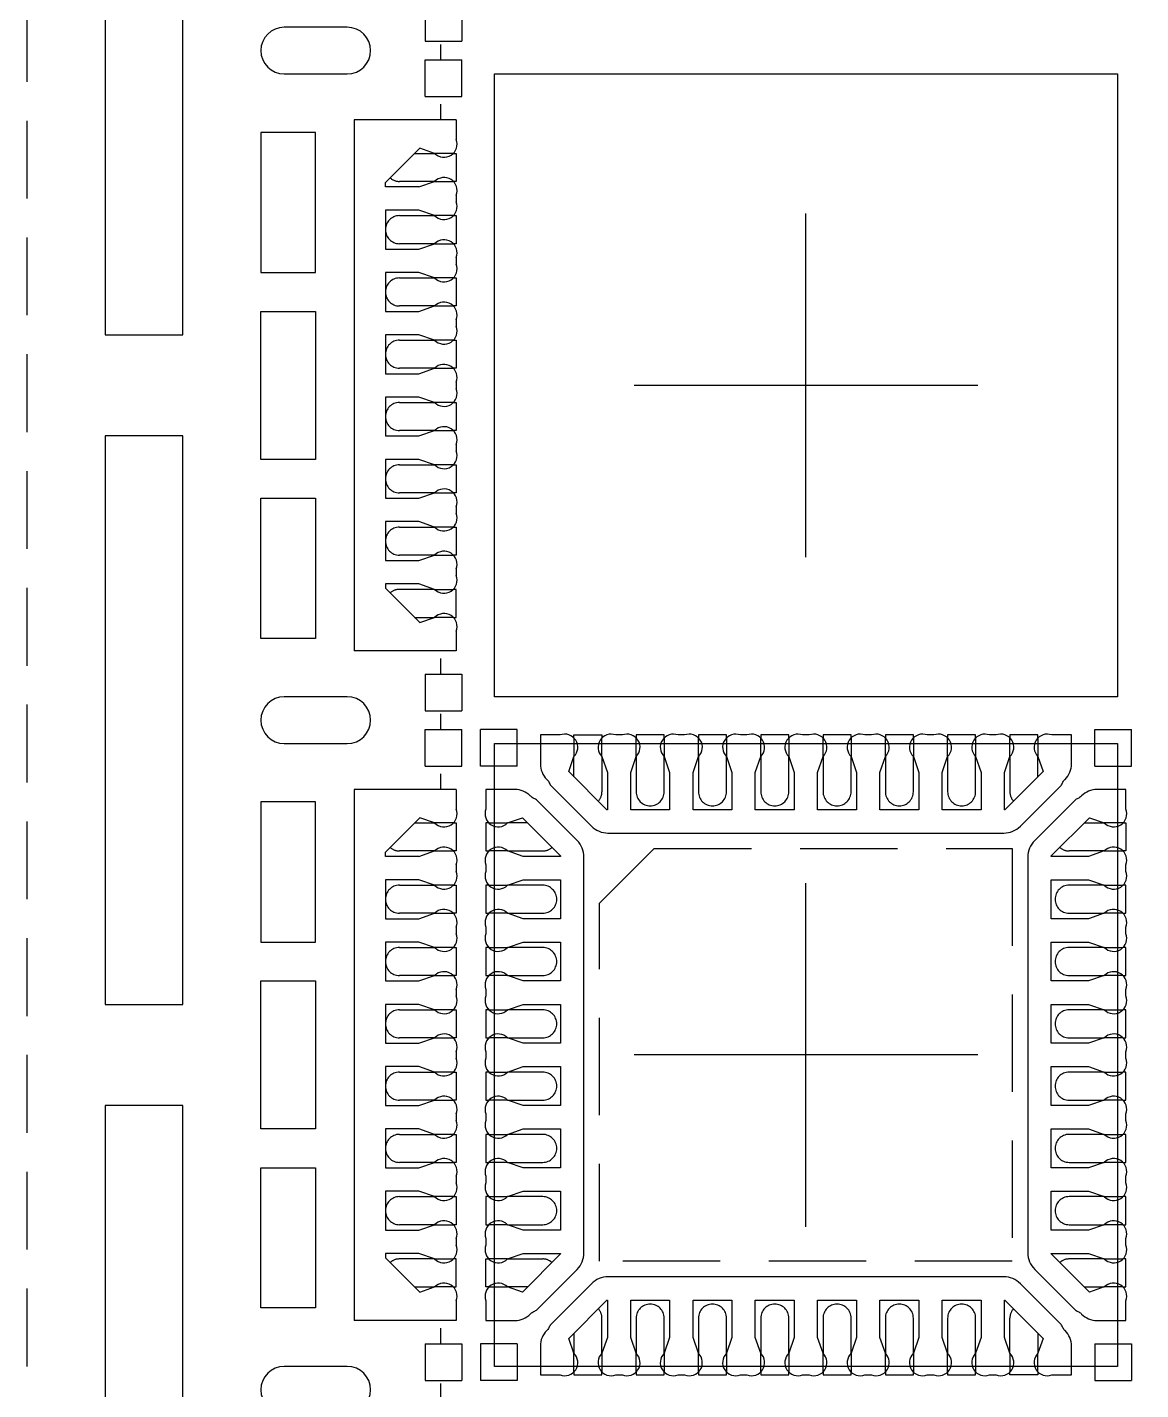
# Model space of a CAD drawing. Extents: x -140 to 1972, y -487 to -95.
# Drawn here: x 1775.64 to 1782.79, y -335.79 to -327.04 of the extents above; entities that cross this region are included whole.
import ezdxf

# ---------------------------------------------------------------- set-up
doc = ezdxf.new("R2010")
doc.units = 0
doc.header["$LTSCALE"] = 5
doc.header["$MEASUREMENT"] = 0
doc.linetypes.add('CENTER', pattern=[2, 1.25, -0.25, 0.25, -0.25])
doc.linetypes.add('HIDDEN', pattern=[0.375, 0.25, -0.125])
doc.layers.add('1', color=7, linetype='CONTINUOUS')
doc.layers.add('1D', color=4, linetype='CONTINUOUS')

msp = doc.modelspace()

# ---------------------------------------------------------------- linework, layer by layer
at = {"layer": '1'}
for p, q in [((1778.1945, -326.8976, -0.0291), (1778.1945, -327.1326, -0.0291)), ((1778.4295, -326.8976, -0.0291), (1778.4295, -327.1326, -0.0291)), ((1778.1945, -327.1326, -0.0291), (1778.4295, -327.1326, -0.0291)), ((1778.1945, -327.2526, -0.0291), (1778.4295, -327.2526, -0.0291)), ((1778.1945, -327.4876, -0.0291), (1778.1945, -327.2526, -0.0291)), ((1778.4295, -327.4876, -0.0291), (1778.4295, -327.2526, -0.0291)), ((1778.1945, -327.4876, -0.0291), (1778.4295, -327.4876, -0.0291)), ((1778.3945, -327.6376, -0.0291), (1778.3945, -327.7638, -0.0291)), ((1777.9395, -328.0397, -0.0291), (1778.1598, -327.8195, -0.0291)), ((1778.2556, -327.8526, -0.0291), (1778.1598, -327.8195, -0.0291)), ((1778.3754, -327.8526, -0.0291), (1778.2556, -327.8526, -0.0291)), ((1778.1545, -328.0676, -0.0291), (1778.2556, -328.0326, -0.0291)), ((1778.2556, -328.0326, -0.0291), (1778.3754, -328.0326, -0.0291)), ((1778.1545, -328.0676, -0.0291), (1777.9395, -328.0676, -0.0291)), ((1778.3945, -328.1215, -0.0291), (1778.3945, -328.1638, -0.0291)), ((1778.1545, -328.2176, -0.0291), (1777.9395, -328.2176, -0.0291)), ((1778.2556, -328.2526, -0.0291), (1778.1545, -328.2176, -0.0291)), ((1778.3754, -328.2526, -0.0291), (1778.2556, -328.2526, -0.0291)), ((1777.9395, -328.4676, -0.0291), (1778.1545, -328.4676, -0.0291)), ((1778.1545, -328.4676, -0.0291), (1778.2556, -328.4326, -0.0291)), ((1778.2556, -328.4326, -0.0291), (1778.3754, -328.4326, -0.0291)), ((1778.3945, -328.5215, -0.0291), (1778.3945, -328.5638, -0.0291)), ((1778.1545, -328.6176, -0.0291), (1777.9395, -328.6176, -0.0291)), ((1778.2556, -328.6526, -0.0291), (1778.1545, -328.6176, -0.0291)), ((1778.3754, -328.6526, -0.0291), (1778.2556, -328.6526, -0.0291)), ((1777.9395, -328.8676, -0.0291), (1778.1545, -328.8676, -0.0291)), ((1778.1545, -328.8676, -0.0291), (1778.2556, -328.8326, -0.0291)), ((1778.2556, -328.8326, -0.0291), (1778.3754, -328.8326, -0.0291)), ((1778.3945, -328.9215, -0.0291), (1778.3945, -328.9638, -0.0291)), ((1778.1545, -329.0176, -0.0291), (1777.9395, -329.0176, -0.0291)), ((1778.2556, -329.0526, -0.0291), (1778.1545, -329.0176, -0.0291)), ((1778.3754, -329.0526, -0.0291), (1778.2556, -329.0526, -0.0291)), ((1778.1545, -329.2676, -0.0291), (1778.2556, -329.2326, -0.0291)), ((1778.2556, -329.2326, -0.0291), (1778.3754, -329.2326, -0.0291)), ((1777.9395, -329.2676, -0.0291), (1778.1545, -329.2676, -0.0291)), ((1778.3945, -329.3215, -0.0291), (1778.3945, -329.3638, -0.0291)), ((1778.1545, -329.4176, -0.0291), (1777.9395, -329.4176, -0.0291)), ((1778.2556, -329.4526, -0.0291), (1778.1545, -329.4176, -0.0291)), ((1778.3754, -329.4526, -0.0291), (1778.2556, -329.4526, -0.0291)), ((1777.9395, -329.6676, -0.0291), (1778.1545, -329.6676, -0.0291)), ((1778.1545, -329.6676, -0.0291), (1778.2556, -329.6326, -0.0291)), ((1778.2556, -329.6326, -0.0291), (1778.3754, -329.6326, -0.0291)), ((1778.3945, -329.7215, -0.0291), (1778.3945, -329.7638, -0.0291)), ((1778.1545, -329.8176, -0.0291), (1777.9395, -329.8176, -0.0291)), ((1778.2556, -329.8526, -0.0291), (1778.1545, -329.8176, -0.0291)), ((1778.3754, -329.8526, -0.0291), (1778.2556, -329.8526, -0.0291)), ((1778.1545, -330.0676, -0.0291), (1778.2556, -330.0326, -0.0291)), ((1778.2556, -330.0326, -0.0291), (1778.3754, -330.0326, -0.0291)), ((1777.9395, -330.0676, -0.0291), (1778.1545, -330.0676, -0.0291)), ((1778.3945, -330.1215, -0.0291), (1778.3945, -330.1638, -0.0291)), ((1778.1545, -330.2176, -0.0291), (1777.9395, -330.2176, -0.0291)), ((1778.2556, -330.2526, -0.0291), (1778.1545, -330.2176, -0.0291)), ((1778.3754, -330.2526, -0.0291), (1778.2556, -330.2526, -0.0291)), ((1777.9395, -330.4676, -0.0291), (1778.1545, -330.4676, -0.0291)), ((1778.1545, -330.4676, -0.0291), (1778.2556, -330.4326, -0.0291)), ((1778.2556, -330.4326, -0.0291), (1778.3754, -330.4326, -0.0291)), ((1778.3945, -330.5215, -0.0291), (1778.3945, -330.5638, -0.0291)), ((1778.1545, -330.6176, -0.0291), (1777.9395, -330.6176, -0.0291)), ((1777.9395, -330.6456, -0.0291), (1778.1598, -330.8658, -0.0291)), ((1778.2556, -330.6526, -0.0291), (1778.1545, -330.6176, -0.0291)), ((1778.2556, -330.6526, -0.0291), (1778.3754, -330.6526, -0.0291)), ((1778.1598, -330.8658, -0.0291), (1778.2556, -330.8326, -0.0291)), ((1778.3754, -330.8326, -0.0291), (1778.2556, -330.8326, -0.0291)), ((1778.3945, -330.9215, -0.0291), (1778.3945, -331.0476, -0.0291)), ((1778.1945, -331.1976, -0.0291), (1778.1945, -331.4326, -0.0291)), ((1778.1945, -331.1976, -0.0291), (1778.4295, -331.1976, -0.0291)), ((1778.4295, -331.1976, -0.0291), (1778.4295, -331.4326, -0.0291)), ((1778.1945, -331.4326, -0.0291), (1778.4295, -331.4326, -0.0291)), ((1778.1945, -331.5526, -0.0291), (1778.4295, -331.5526, -0.0291)), ((1778.1945, -331.7876, -0.0291), (1778.1945, -331.5526, -0.0291)), ((1778.4295, -331.7876, -0.0291), (1778.4295, -331.5526, -0.0291)), ((1778.5495, -331.7876, -0.0291), (1778.5495, -331.5526, -0.0291)), ((1778.7845, -331.5526, -0.0291), (1778.5495, -331.5526, -0.0291)), ((1778.7845, -331.7876, -0.0291), (1778.7845, -331.5526, -0.0291)), ((1779.1495, -331.6067, -0.0291), (1779.1495, -331.7266, -0.0291)), ((1779.3295, -331.7266, -0.0291), (1779.3295, -331.6067, -0.0291)), ((1779.5495, -331.7266, -0.0291), (1779.5495, -331.6067, -0.0291)), ((1779.7295, -331.6067, -0.0291), (1779.7295, -331.7266, -0.0291)), ((1779.9495, -331.7266, -0.0291), (1779.9495, -331.6067, -0.0291)), ((1780.1295, -331.6067, -0.0291), (1780.1295, -331.7266, -0.0291)), ((1780.3495, -331.7266, -0.0291), (1780.3495, -331.6067, -0.0291)), ((1780.5295, -331.6067, -0.0291), (1780.5295, -331.7266, -0.0291)), ((1780.7495, -331.7266, -0.0291), (1780.7495, -331.6067, -0.0291)), ((1780.9295, -331.6067, -0.0291), (1780.9295, -331.7266, -0.0291)), ((1781.1495, -331.7266, -0.0291), (1781.1495, -331.6067, -0.0291)), ((1781.3295, -331.6067, -0.0291), (1781.3295, -331.7266, -0.0291)), ((1781.5495, -331.7266, -0.0291), (1781.5495, -331.6067, -0.0291)), ((1781.7295, -331.6067, -0.0291), (1781.7295, -331.7266, -0.0291)), ((1781.9495, -331.7266, -0.0291), (1781.9495, -331.6067, -0.0291)), ((1782.1295, -331.6067, -0.0291), (1782.1295, -331.7266, -0.0291)), ((1782.4945, -331.5526, -0.0291), (1782.7295, -331.5526, -0.0291)), ((1782.4945, -331.7876, -0.0291), (1782.4945, -331.5526, -0.0291)), ((1782.7295, -331.7876, -0.0291), (1782.7295, -331.5526, -0.0291)), ((1778.1945, -331.7876, -0.0291), (1778.4295, -331.7876, -0.0291)), ((1778.7845, -331.7876, -0.0291), (1778.5495, -331.7876, -0.0291)), ((1782.4945, -331.7876, -0.0291), (1782.7295, -331.7876, -0.0291)), ((1778.3945, -331.9376, -0.0291), (1778.3945, -332.0638, -0.0291)), ((1777.9395, -332.3397, -0.0291), (1778.1598, -332.1195, -0.0291)), ((1778.2556, -332.1526, -0.0291), (1778.1598, -332.1195, -0.0291)), ((1778.3754, -332.1526, -0.0291), (1778.2556, -332.1526, -0.0291)), ((1778.6036, -332.1526, -0.0291), (1778.7235, -332.1526, -0.0291)), ((1782.6754, -332.1526, -0.0291), (1782.5556, -332.1526, -0.0291)), ((1778.1545, -332.3676, -0.0291), (1777.9395, -332.3676, -0.0291)), ((1778.1545, -332.3676, -0.0291), (1778.2556, -332.3326, -0.0291)), ((1778.2556, -332.3326, -0.0291), (1778.3754, -332.3326, -0.0291)), ((1778.7235, -332.3326, -0.0291), (1778.6036, -332.3326, -0.0291)), ((1782.5556, -332.3326, -0.0291), (1782.6754, -332.3326, -0.0291)), ((1778.3945, -332.4215, -0.0291), (1778.3945, -332.4638, -0.0291)), ((1778.1545, -332.5176, -0.0291), (1777.9395, -332.5176, -0.0291)), ((1778.2556, -332.5526, -0.0291), (1778.1545, -332.5176, -0.0291)), ((1778.3754, -332.5526, -0.0291), (1778.2556, -332.5526, -0.0291)), ((1778.6036, -332.5526, -0.0291), (1778.7235, -332.5526, -0.0291)), ((1782.5556, -332.5526, -0.0291), (1782.6754, -332.5526, -0.0291)), ((1778.1545, -332.7676, -0.0291), (1778.2556, -332.7326, -0.0291)), ((1778.2556, -332.7326, -0.0291), (1778.3754, -332.7326, -0.0291)), ((1778.7235, -332.7326, -0.0291), (1778.6036, -332.7326, -0.0291)), ((1782.6754, -332.7326, -0.0291), (1782.5556, -332.7326, -0.0291)), ((1777.9395, -332.7676, -0.0291), (1778.1545, -332.7676, -0.0291)), ((1778.3945, -332.8215, -0.0291), (1778.3945, -332.8638, -0.0291)), ((1778.1545, -332.9176, -0.0291), (1777.9395, -332.9176, -0.0291)), ((1778.2556, -332.9526, -0.0291), (1778.1545, -332.9176, -0.0291)), ((1778.3754, -332.9526, -0.0291), (1778.2556, -332.9526, -0.0291)), ((1778.6036, -332.9526, -0.0291), (1778.7235, -332.9526, -0.0291)), ((1782.5556, -332.9526, -0.0291), (1782.6754, -332.9526, -0.0291)), ((1777.9395, -333.1676, -0.0291), (1778.1545, -333.1676, -0.0291)), ((1778.1545, -333.1676, -0.0291), (1778.2556, -333.1326, -0.0291)), ((1778.2556, -333.1326, -0.0291), (1778.3754, -333.1326, -0.0291)), ((1778.7235, -333.1326, -0.0291), (1778.6036, -333.1326, -0.0291)), ((1782.6754, -333.1326, -0.0291), (1782.5556, -333.1326, -0.0291)), ((1778.3945, -333.2215, -0.0291), (1778.3945, -333.2638, -0.0291)), ((1778.1545, -333.3176, -0.0291), (1777.9395, -333.3176, -0.0291)), ((1778.2556, -333.3526, -0.0291), (1778.1545, -333.3176, -0.0291)), ((1778.3754, -333.3526, -0.0291), (1778.2556, -333.3526, -0.0291)), ((1778.6036, -333.3526, -0.0291), (1778.7235, -333.3526, -0.0291)), ((1782.5556, -333.3526, -0.0291), (1782.6754, -333.3526, -0.0291)), ((1778.1545, -333.5676, -0.0291), (1778.2556, -333.5326, -0.0291)), ((1778.2556, -333.5326, -0.0291), (1778.3754, -333.5326, -0.0291)), ((1778.7235, -333.5326, -0.0291), (1778.6036, -333.5326, -0.0291)), ((1782.6754, -333.5326, -0.0291), (1782.5556, -333.5326, -0.0291)), ((1777.9395, -333.5676, -0.0291), (1778.1545, -333.5676, -0.0291)), ((1778.3945, -333.6215, -0.0291), (1778.3945, -333.6638, -0.0291)), ((1778.1545, -333.7176, -0.0291), (1777.9395, -333.7176, -0.0291)), ((1778.2556, -333.7526, -0.0291), (1778.1545, -333.7176, -0.0291)), ((1778.3754, -333.7526, -0.0291), (1778.2556, -333.7526, -0.0291)), ((1778.6036, -333.7526, -0.0291), (1778.7235, -333.7526, -0.0291)), ((1782.5556, -333.7526, -0.0291), (1782.6754, -333.7526, -0.0291)), ((1777.9395, -333.9676, -0.0291), (1778.1545, -333.9676, -0.0291)), ((1778.1545, -333.9676, -0.0291), (1778.2556, -333.9326, -0.0291)), ((1778.2556, -333.9326, -0.0291), (1778.3754, -333.9326, -0.0291)), ((1778.7235, -333.9326, -0.0291), (1778.6036, -333.9326, -0.0291)), ((1782.6754, -333.9326, -0.0291), (1782.5556, -333.9326, -0.0291)), ((1778.3945, -334.0215, -0.0291), (1778.3945, -334.0638, -0.0291)), ((1778.1545, -334.1176, -0.0291), (1777.9395, -334.1176, -0.0291)), ((1778.2556, -334.1526, -0.0291), (1778.1545, -334.1176, -0.0291)), ((1778.3754, -334.1526, -0.0291), (1778.2556, -334.1526, -0.0291)), ((1778.6036, -334.1526, -0.0291), (1778.7235, -334.1526, -0.0291)), ((1782.5556, -334.1526, -0.0291), (1782.6754, -334.1526, -0.0291)), ((1778.1545, -334.3676, -0.0291), (1778.2556, -334.3326, -0.0291)), ((1778.2556, -334.3326, -0.0291), (1778.3754, -334.3326, -0.0291)), ((1778.7235, -334.3326, -0.0291), (1778.6036, -334.3326, -0.0291)), ((1782.6754, -334.3326, -0.0291), (1782.5556, -334.3326, -0.0291)), ((1777.9395, -334.3676, -0.0291), (1778.1545, -334.3676, -0.0291)), ((1778.3945, -334.4215, -0.0291), (1778.3945, -334.4638, -0.0291)), ((1778.1545, -334.5176, -0.0291), (1777.9395, -334.5176, -0.0291)), ((1778.2556, -334.5526, -0.0291), (1778.1545, -334.5176, -0.0291)), ((1778.3754, -334.5526, -0.0291), (1778.2556, -334.5526, -0.0291)), ((1778.6036, -334.5526, -0.0291), (1778.7235, -334.5526, -0.0291)), ((1782.5556, -334.5526, -0.0291), (1782.6754, -334.5526, -0.0291)), ((1777.9395, -334.7676, -0.0291), (1778.1545, -334.7676, -0.0291)), ((1778.1545, -334.7676, -0.0291), (1778.2556, -334.7326, -0.0291)), ((1778.2556, -334.7326, -0.0291), (1778.3754, -334.7326, -0.0291)), ((1778.7235, -334.7326, -0.0291), (1778.6036, -334.7326, -0.0291)), ((1782.6754, -334.7326, -0.0291), (1782.5556, -334.7326, -0.0291)), ((1778.3945, -334.8215, -0.0291), (1778.3945, -334.8638, -0.0291)), ((1778.1545, -334.9176, -0.0291), (1777.9395, -334.9176, -0.0291)), ((1777.9395, -334.9456, -0.0291), (1778.1598, -335.1658, -0.0291)), ((1778.2556, -334.9526, -0.0291), (1778.1545, -334.9176, -0.0291)), ((1778.2556, -334.9526, -0.0291), (1778.3754, -334.9526, -0.0291)), ((1778.7235, -334.9526, -0.0291), (1778.6036, -334.9526, -0.0291)), ((1782.5556, -334.9526, -0.0291), (1782.6754, -334.9526, -0.0291)), ((1778.1598, -335.1658, -0.0291), (1778.2556, -335.1326, -0.0291)), ((1778.3754, -335.1326, -0.0291), (1778.2556, -335.1326, -0.0291)), ((1778.6036, -335.1326, -0.0291), (1778.7235, -335.1326, -0.0291)), ((1782.6754, -335.1326, -0.0291), (1782.5556, -335.1326, -0.0291)), ((1778.3945, -335.2215, -0.0291), (1778.3945, -335.3476, -0.0291)), ((1778.1945, -335.4976, -0.0291), (1778.1945, -335.7326, -0.0291)), ((1778.1945, -335.4976, -0.0291), (1778.4295, -335.4976, -0.0291)), ((1778.4295, -335.4976, -0.0291), (1778.4295, -335.7326, -0.0291)), ((1778.5495, -335.4976, -0.0291), (1778.5495, -335.7326, -0.0291)), ((1778.7845, -335.4976, -0.0291), (1778.5495, -335.4976, -0.0291)), ((1778.7845, -335.4976, -0.0291), (1778.7845, -335.7326, -0.0291)), ((1779.1495, -335.6785, -0.0291), (1779.1495, -335.5587, -0.0291)), ((1779.3295, -335.5587, -0.0291), (1779.3295, -335.6785, -0.0291)), ((1779.5495, -335.6785, -0.0291), (1779.5495, -335.5587, -0.0291)), ((1779.7295, -335.5587, -0.0291), (1779.7295, -335.6785, -0.0291)), ((1779.9495, -335.6785, -0.0291), (1779.9495, -335.5587, -0.0291)), ((1780.1295, -335.5587, -0.0291), (1780.1295, -335.6785, -0.0291)), ((1780.3495, -335.6785, -0.0291), (1780.3495, -335.5587, -0.0291)), ((1780.5295, -335.5587, -0.0291), (1780.5295, -335.6785, -0.0291)), ((1780.7495, -335.6785, -0.0291), (1780.7495, -335.5587, -0.0291)), ((1780.9295, -335.5587, -0.0291), (1780.9295, -335.6785, -0.0291)), ((1781.1495, -335.6785, -0.0291), (1781.1495, -335.5587, -0.0291)), ((1781.3295, -335.5587, -0.0291), (1781.3295, -335.6785, -0.0291)), ((1781.5495, -335.6785, -0.0291), (1781.5495, -335.5587, -0.0291)), ((1781.7295, -335.5587, -0.0291), (1781.7295, -335.6785, -0.0291)), ((1781.9495, -335.5587, -0.0291), (1781.9495, -335.6785, -0.0291)), ((1782.1295, -335.6785, -0.0291), (1782.1295, -335.5587, -0.0291)), ((1782.4945, -335.4976, -0.0291), (1782.7295, -335.4976, -0.0291)), ((1782.4945, -335.4976, -0.0291), (1782.4945, -335.7326, -0.0291)), ((1782.7295, -335.4976, -0.0291), (1782.7295, -335.7326, -0.0291)), ((1778.1945, -335.7326, -0.0291), (1778.4295, -335.7326, -0.0291)), ((1778.7845, -335.7326, -0.0291), (1778.5495, -335.7326, -0.0291)), ((1782.4945, -335.7326, -0.0291), (1782.7295, -335.7326, -0.0291))]:
    msp.add_line(p, q, dxfattribs=at)
at = {"layer": '1', "color": 7}
for p, q in [((1777.7395, -327.6376, -0.0291), (1777.7395, -331.0476, -0.0291)), ((1778.3945, -327.6376, -0.0291), (1777.7395, -327.6376, -0.0291)), ((1777.9395, -328.0676, -0.0291), (1777.9395, -328.0397, -0.0291)), ((1777.9395, -328.2176, -0.0291), (1777.9395, -328.4676, -0.0291)), ((1777.9395, -328.6176, -0.0291), (1777.9395, -328.8676, -0.0291)), ((1777.9395, -329.0176, -0.0291), (1777.9395, -329.2676, -0.0291)), ((1777.9395, -329.4176, -0.0291), (1777.9395, -329.6676, -0.0291)), ((1777.9395, -329.8176, -0.0291), (1777.9395, -330.0676, -0.0291)), ((1777.9395, -330.2176, -0.0291), (1777.9395, -330.4676, -0.0291)), ((1777.9395, -330.6176, -0.0291), (1777.9395, -330.6456, -0.0291)), ((1778.3945, -331.0476, -0.0291), (1777.7395, -331.0476, -0.0291)), ((1777.7395, -331.9376, -0.0291), (1777.7395, -335.3476, -0.0291)), ((1778.3945, -331.9376, -0.0291), (1777.7395, -331.9376, -0.0291)), ((1777.9395, -332.3676, -0.0291), (1777.9395, -332.3397, -0.0291)), ((1777.9395, -332.5176, -0.0291), (1777.9395, -332.7676, -0.0291)), ((1777.9395, -332.9176, -0.0291), (1777.9395, -333.1676, -0.0291)), ((1777.9395, -333.3176, -0.0291), (1777.9395, -333.5676, -0.0291)), ((1777.9395, -333.7176, -0.0291), (1777.9395, -333.9676, -0.0291)), ((1777.9395, -334.1176, -0.0291), (1777.9395, -334.3676, -0.0291)), ((1777.9395, -334.5176, -0.0291), (1777.9395, -334.7676, -0.0291)), ((1777.9395, -334.9176, -0.0291), (1777.9395, -334.9456, -0.0291)), ((1778.3945, -335.3476, -0.0291), (1777.7395, -335.3476, -0.0291))]:
    msp.add_line(p, q, dxfattribs=at)
at = {"layer": '1', "ltscale": 10, "elevation": -0.0291}
for points in [[(1776.6395, -329.0176), (1776.6395, -325.3676), (1776.1395, -325.3676), (1776.1395, -329.0176)], [(1777.1395, -328.6176), (1777.4895, -328.6176), (1777.4895, -327.7176), (1777.1395, -327.7176)], [(1777.1395, -328.8676), (1777.4895, -328.8676), (1777.4895, -329.8176), (1777.1395, -329.8176)], [(1776.6395, -333.3176), (1776.6395, -329.6676), (1776.1395, -329.6676), (1776.1395, -333.3176)], [(1777.4895, -330.0676), (1777.4895, -330.9676), (1777.1395, -330.9676), (1777.1395, -330.0676)], [(1777.1395, -332.9176), (1777.4895, -332.9176), (1777.4895, -332.0176), (1777.1395, -332.0176)], [(1777.1395, -333.1676), (1777.4895, -333.1676), (1777.4895, -334.1176), (1777.1395, -334.1176)], [(1776.6395, -337.6176), (1776.6395, -333.9676), (1776.1395, -333.9676), (1776.1395, -337.6176)], [(1777.4895, -334.3676), (1777.4895, -335.2676), (1777.1395, -335.2676), (1777.1395, -334.3676)]]:
    msp.add_lwpolyline(points, close=True, dxfattribs=at)
for points in [[(1777.6945, -327.0426), (1777.2895, -327.0426, 1), (1777.2895, -327.3426), (1777.6945, -327.3426, 1)], [(1777.6945, -331.3426), (1777.2895, -331.3426, 1), (1777.2895, -331.6426), (1777.6945, -331.6426, 1)], [(1777.6945, -335.6426), (1777.2895, -335.6426, 1), (1777.2895, -335.9426), (1777.6945, -335.9426, 1)]]:
    msp.add_lwpolyline(points, format="xyb", close=True, dxfattribs=at)
at = {"layer": '1', "elevation": -0.0291}
for points in [[(1781.8607, -331.5876), (1781.8184, -331.5876, 0.807932), (1781.7295, -331.7266), (1781.7645, -331.8276), (1781.7645, -332.0676), (1781.5145, -332.0676), (1781.5145, -331.8276), (1781.5495, -331.7266, 0.807932), (1781.4607, -331.5876), (1781.4184, -331.5876, 0.807932), (1781.3295, -331.7266), (1781.3645, -331.8276), (1781.3645, -332.0676), (1781.1145, -332.0676), (1781.1145, -331.8276), (1781.1495, -331.7266, 0.807932), (1781.0607, -331.5876), (1781.0184, -331.5876, 0.807932), (1780.9295, -331.7266), (1780.9645, -331.8276), (1780.9645, -332.0676), (1780.7145, -332.0676), (1780.7145, -331.8276), (1780.7495, -331.7266, 0.807932), (1780.6607, -331.5876), (1780.6184, -331.5876, 0.807932), (1780.5295, -331.7266), (1780.5645, -331.8276), (1780.5645, -332.0676), (1780.3145, -332.0676), (1780.3145, -331.8276), (1780.3495, -331.7266, 0.807932), (1780.2607, -331.5876), (1780.2184, -331.5876, 0.807932), (1780.1295, -331.7266), (1780.1645, -331.8276), (1780.1645, -332.0676), (1779.9145, -332.0676), (1779.9145, -331.8276), (1779.9495, -331.7266, 0.807932), (1779.8607, -331.5876), (1779.8184, -331.5876, 0.807932), (1779.7295, -331.7266), (1779.7645, -331.8276), (1779.7645, -332.0676), (1779.5145, -332.0676), (1779.5145, -331.8276), (1779.5495, -331.7266, 0.807932), (1779.4607, -331.5876), (1779.4184, -331.5876, 0.807932), (1779.3295, -331.7266), (1779.3645, -331.8276), (1779.3645, -332.0676), (1779.3616, -332.0676), (1779.1164, -331.8224), (1779.1495, -331.7266, 0.807932), (1779.0607, -331.5876), (1778.9345, -331.5876), (1778.9345, -331.7736, 0.198912), (1778.9755, -331.8726), (1778.9784, -331.8755, -0.103148), (1778.9919, -331.896, 0.103148), (1779.0053, -331.9165), (1779.2625, -332.1737, 0.198912), (1779.3686, -332.2176), (1781.9105, -332.2176, 0.198912), (1782.0165, -332.1737), (1782.2738, -331.9165, 0.103148), (1782.2872, -331.896, -0.103148), (1782.3006, -331.8755), (1782.3035, -331.8726, 0.198912), (1782.3445, -331.7736), (1782.3445, -331.5876), (1782.2184, -331.5876, 0.807932), (1782.1295, -331.7266), (1782.1627, -331.8224), (1781.9174, -332.0676), (1781.9145, -332.0676), (1781.9145, -331.8276), (1781.9495, -331.7266, 0.807932)], [(1778.5845, -332.4215), (1778.5845, -332.4638, 0.807932), (1778.7235, -332.5526), (1778.8245, -332.5176), (1779.0645, -332.5176), (1779.0645, -332.7676), (1778.8245, -332.7676), (1778.7235, -332.7326, 0.807932), (1778.5845, -332.8215), (1778.5845, -332.8638, 0.807932), (1778.7235, -332.9526), (1778.8245, -332.9176), (1779.0645, -332.9176), (1779.0645, -333.1676), (1778.8245, -333.1676), (1778.7235, -333.1326, 0.807932), (1778.5845, -333.2215), (1778.5845, -333.2638, 0.807932), (1778.7235, -333.3526), (1778.8245, -333.3176), (1779.0645, -333.3176), (1779.0645, -333.5676), (1778.8245, -333.5676), (1778.7235, -333.5326, 0.807932), (1778.5845, -333.6215), (1778.5845, -333.6638, 0.807932), (1778.7235, -333.7526), (1778.8245, -333.7176), (1779.0645, -333.7176), (1779.0645, -333.9676), (1778.8245, -333.9676), (1778.7235, -333.9326, 0.807932), (1778.5845, -334.0215), (1778.5845, -334.0638, 0.807932), (1778.7235, -334.1526), (1778.8245, -334.1176), (1779.0645, -334.1176), (1779.0645, -334.3676), (1778.8245, -334.3676), (1778.7235, -334.3326, 0.807932), (1778.5845, -334.4215), (1778.5845, -334.4638, 0.807932), (1778.7235, -334.5526), (1778.8245, -334.5176), (1779.0645, -334.5176), (1779.0645, -334.7676), (1778.8245, -334.7676), (1778.7235, -334.7326, 0.807932), (1778.5845, -334.8215), (1778.5845, -334.8638, 0.807932), (1778.7235, -334.9526), (1778.8245, -334.9176), (1779.0645, -334.9176), (1779.0645, -334.9206), (1778.8193, -335.1658), (1778.7235, -335.1326, 0.807932), (1778.5845, -335.2215), (1778.5845, -335.3476), (1778.7705, -335.3476, 0.198912), (1778.8695, -335.3066), (1778.8724, -335.3037, -0.103148), (1778.8929, -335.2903, 0.103148), (1778.9134, -335.2769), (1779.1706, -335.0196, 0.198912), (1779.2145, -334.9136), (1779.2145, -332.3717, 0.198912), (1779.1706, -332.2656), (1778.9134, -332.0084, 0.103148), (1778.8929, -331.995, -0.103148), (1778.8724, -331.9816), (1778.8695, -331.9786, 0.198912), (1778.7705, -331.9376), (1778.5845, -331.9376), (1778.5845, -332.0638, 0.807932), (1778.7235, -332.1526), (1778.8193, -332.1195), (1779.0645, -332.3647), (1779.0645, -332.3676), (1778.8245, -332.3676), (1778.7235, -332.3326, 0.807932)], [(1782.6945, -334.8638), (1782.6945, -334.8215, 0.807932), (1782.5556, -334.7326), (1782.4545, -334.7676), (1782.2145, -334.7676), (1782.2145, -334.5176), (1782.4545, -334.5176), (1782.5556, -334.5526, 0.807932), (1782.6945, -334.4638), (1782.6945, -334.4215, 0.807932), (1782.5556, -334.3326), (1782.4545, -334.3676), (1782.2145, -334.3676), (1782.2145, -334.1176), (1782.4545, -334.1176), (1782.5556, -334.1526, 0.807932), (1782.6945, -334.0638), (1782.6945, -334.0215, 0.807932), (1782.5556, -333.9326), (1782.4545, -333.9676), (1782.2145, -333.9676), (1782.2145, -333.7176), (1782.4545, -333.7176), (1782.5556, -333.7526, 0.807932), (1782.6945, -333.6638), (1782.6945, -333.6215, 0.807932), (1782.5556, -333.5326), (1782.4545, -333.5676), (1782.2145, -333.5676), (1782.2145, -333.3176), (1782.4545, -333.3176), (1782.5556, -333.3526, 0.807932), (1782.6945, -333.2638), (1782.6945, -333.2215, 0.807932), (1782.5556, -333.1326), (1782.4545, -333.1676), (1782.2145, -333.1676), (1782.2145, -332.9176), (1782.4545, -332.9176), (1782.5556, -332.9526, 0.807932), (1782.6945, -332.8638), (1782.6945, -332.8215, 0.807932), (1782.5556, -332.7326), (1782.4545, -332.7676), (1782.2145, -332.7676), (1782.2145, -332.5176), (1782.4545, -332.5176), (1782.5556, -332.5526, 0.807932), (1782.6945, -332.4638), (1782.6945, -332.4215, 0.807932), (1782.5556, -332.3326), (1782.4545, -332.3676), (1782.2145, -332.3676), (1782.2145, -332.3647), (1782.4598, -332.1195), (1782.5556, -332.1526, 0.807932), (1782.6945, -332.0638), (1782.6945, -331.9376), (1782.5086, -331.9376, 0.198912), (1782.4096, -331.9786), (1782.4067, -331.9816, -0.103148), (1782.3862, -331.995, 0.103148), (1782.3657, -332.0084), (1782.1085, -332.2656, 0.198912), (1782.0645, -332.3717), (1782.0645, -334.9136, 0.198912), (1782.1085, -335.0196), (1782.3657, -335.2769, 0.103148), (1782.3862, -335.2903, -0.103148), (1782.4067, -335.3037), (1782.4096, -335.3066, 0.198912), (1782.5086, -335.3476), (1782.6945, -335.3476), (1782.6945, -335.2215, 0.807932), (1782.5556, -335.1326), (1782.4598, -335.1658), (1782.2145, -334.9206), (1782.2145, -334.9176), (1782.4545, -334.9176), (1782.5556, -334.9526, 0.807932)], [(1779.4184, -335.6976), (1779.4607, -335.6976, 0.807932), (1779.5495, -335.5587), (1779.5145, -335.4576), (1779.5145, -335.2176), (1779.7645, -335.2176), (1779.7645, -335.4576), (1779.7295, -335.5587, 0.807932), (1779.8184, -335.6976), (1779.8607, -335.6976, 0.807932), (1779.9495, -335.5587), (1779.9145, -335.4576), (1779.9145, -335.2176), (1780.1645, -335.2176), (1780.1645, -335.4576), (1780.1295, -335.5587, 0.807932), (1780.2184, -335.6976), (1780.2607, -335.6976, 0.807932), (1780.3495, -335.5587), (1780.3145, -335.4576), (1780.3145, -335.2176), (1780.5645, -335.2176), (1780.5645, -335.4576), (1780.5295, -335.5587, 0.807932), (1780.6184, -335.6976), (1780.6607, -335.6976, 0.807932), (1780.7495, -335.5587), (1780.7145, -335.4576), (1780.7145, -335.2176), (1780.9645, -335.2176), (1780.9645, -335.4576), (1780.9295, -335.5587, 0.807932), (1781.0184, -335.6976), (1781.0607, -335.6976, 0.807932), (1781.1495, -335.5587), (1781.1145, -335.4576), (1781.1145, -335.2176), (1781.3645, -335.2176), (1781.3645, -335.4576), (1781.3295, -335.5587, 0.807932), (1781.4184, -335.6976), (1781.4607, -335.6976, 0.807932), (1781.5495, -335.5587), (1781.5145, -335.4576), (1781.5145, -335.2176), (1781.7645, -335.2176), (1781.7645, -335.4576), (1781.7295, -335.5587, 0.807932), (1781.8184, -335.6976), (1781.8607, -335.6976, 0.807932), (1781.9495, -335.5587), (1781.9145, -335.4576), (1781.9145, -335.2176), (1781.9174, -335.2176), (1782.1627, -335.4629), (1782.1295, -335.5587, 0.807932), (1782.2184, -335.6976), (1782.3445, -335.6976), (1782.3445, -335.5117, 0.198912), (1782.3035, -335.4127), (1782.3006, -335.4098, -0.103148), (1782.2872, -335.3893, 0.103148), (1782.2738, -335.3688), (1782.0165, -335.1116, 0.198912), (1781.9105, -335.0676), (1779.3686, -335.0676, 0.198912), (1779.2625, -335.1116), (1779.0053, -335.3688, 0.103148), (1778.9919, -335.3893, -0.103148), (1778.9784, -335.4098), (1778.9755, -335.4127, 0.198912), (1778.9345, -335.5117), (1778.9345, -335.6976), (1779.0607, -335.6976, 0.807932), (1779.1495, -335.5587), (1779.1164, -335.4629), (1779.3616, -335.2176), (1779.3645, -335.2176), (1779.3645, -335.4576), (1779.3295, -335.5587, 0.807932)]]:
    msp.add_lwpolyline(points, format="xyb", close=True, dxfattribs=at)
at = {"layer": '1'}
for centre, start, end in [((1778.3155, -327.7933, -0.0291), 224.71585, 20.4592), ((1778.3155, -328.092, -0.0291), 339.5408, 135.28415), ((1778.3155, -328.1933, -0.0291), 224.71585, 20.4592), ((1778.3155, -328.492, -0.0291), 339.5408, 135.28415), ((1778.3155, -328.5933, -0.0291), 224.71585, 20.4592), ((1778.3155, -328.892, -0.0291), 339.5408, 135.28415), ((1778.3155, -328.9933, -0.0291), 224.71585, 20.4592), ((1778.3155, -329.292, -0.0291), 339.5408, 135.28415), ((1778.3155, -329.3933, -0.0291), 224.71585, 20.4592), ((1778.3155, -329.692, -0.0291), 339.5408, 135.28415), ((1778.3155, -329.7933, -0.0291), 224.71585, 20.4592), ((1778.3155, -330.092, -0.0291), 339.5408, 135.28415), ((1778.3155, -330.1933, -0.0291), 224.71585, 20.4592), ((1778.3155, -330.492, -0.0291), 339.5408, 135.28415), ((1778.3155, -330.5933, -0.0291), 224.71585, 20.4592), ((1778.3155, -330.892, -0.0291), 339.5408, 135.28415), ((1778.3155, -332.0933, -0.0291), 224.71585, 20.4592), ((1778.3155, -332.392, -0.0291), 339.5408, 135.28415), ((1778.3155, -332.4933, -0.0291), 224.71585, 20.4592), ((1778.3155, -332.792, -0.0291), 339.5408, 135.28415), ((1778.3155, -332.8933, -0.0291), 224.71585, 20.4592), ((1778.3155, -333.192, -0.0291), 339.5408, 135.28415), ((1778.3155, -333.2933, -0.0291), 224.71585, 20.4592), ((1778.3155, -333.592, -0.0291), 339.5408, 135.28415), ((1778.3155, -333.6933, -0.0291), 224.71585, 20.4592), ((1778.3155, -333.992, -0.0291), 339.5408, 135.28415), ((1778.3155, -334.0933, -0.0291), 224.71585, 20.4592), ((1778.3155, -334.392, -0.0291), 339.5408, 135.28415), ((1778.3155, -334.4933, -0.0291), 224.71585, 20.4592), ((1778.3155, -334.792, -0.0291), 339.5408, 135.28415), ((1778.3155, -334.8933, -0.0291), 224.71585, 20.4592), ((1778.3155, -335.192, -0.0291), 339.5408, 135.28415)]:
    msp.add_arc(centre, 0.0843, start, end, dxfattribs=at)
at = {"layer": '1D', "linetype": 'HIDDEN', "ltscale": 0.08}
for p, q in [((1778.2945, -327.2526, -0.0291), (1778.2945, -327.1326, -0.0291)), ((1778.2945, -327.6376, -0.0291), (1778.2945, -327.4876, -0.0291)), ((1778.2945, -331.1976, -0.0291), (1778.2945, -331.0476, -0.0291)), ((1778.2945, -331.5526, -0.0291), (1778.2945, -331.4326, -0.0291)), ((1778.2945, -331.9376, -0.0291), (1778.2945, -331.7876, -0.0291)), ((1778.2945, -335.4976, -0.0291), (1778.2945, -335.3476, -0.0291)), ((1778.2945, -335.8526, -0.0291), (1778.2945, -335.7326, -0.0291))]:
    msp.add_line(p, q, dxfattribs=at)
at = {"layer": '1D', "linetype": 'CENTER'}
for p, q in [((1780.6395, -330.4455, -0.0291), (1780.6395, -328.2398, -0.0291)), ((1781.7424, -329.3426, -0.0291), (1779.5367, -329.3426, -0.0291)), ((1780.6395, -334.7455, -0.0291), (1780.6395, -332.5398, -0.0291)), ((1781.7424, -333.6426, -0.0291), (1779.5367, -333.6426, -0.0291))]:
    msp.add_line(p, q, dxfattribs=at)
at = {"layer": '1D', "color": 2, "linetype": 'CENTER', "ltscale": 0.8}
for p, q in [((1778.6395, -335.6426, -0.0291), (1778.6395, -331.6426, -0.0291)), ((1778.6395, -331.6426, -0.0291), (1782.6395, -331.6426, -0.0291)), ((1782.6395, -331.6426, -0.0291), (1782.6395, -335.6426, -0.0291)), ((1782.6395, -335.6426, -0.0291), (1778.6395, -335.6426, -0.0291))]:
    msp.add_line(p, q, dxfattribs=at)
at = {"layer": '1D', "color": 4, "linetype": 'HIDDEN', "ltscale": 0.4, "elevation": -0.0291}
msp.add_lwpolyline([(1832.9395, -281.1426), (1832.9395, -343.1426), (1775.6395, -343.1426), (1775.6395, -281.1426)], close=True, dxfattribs=at)
at = {"layer": '1D', "color": 2, "linetype": 'CENTER', "ltscale": 0.8, "elevation": -0.0291}
msp.add_lwpolyline([(1778.6395, -331.3426), (1778.6395, -327.3426), (1782.6395, -327.3426), (1782.6395, -331.3426)], close=True, dxfattribs=at)
at = {"layer": '1D', "linetype": 'HIDDEN', "ltscale": 0.3, "elevation": -0.0291}
for points in [[(1778.1266, -327.8526), (1778.2556, -327.8526)], [(1778.3754, -327.8526), (1778.3945, -327.8526), (1778.3945, -328.0326), (1778.3754, -328.0326)], [(1778.3754, -328.2526), (1778.3945, -328.2526), (1778.3945, -328.4326), (1778.3754, -328.4326)], [(1778.3754, -328.6526), (1778.3945, -328.6526), (1778.3945, -328.8326), (1778.3754, -328.8326)], [(1778.3754, -329.0526), (1778.3945, -329.0526), (1778.3945, -329.2326), (1778.3754, -329.2326)], [(1778.3754, -329.4526), (1778.3945, -329.4526), (1778.3945, -329.6326), (1778.3754, -329.6326)], [(1778.3754, -329.8526), (1778.3945, -329.8526), (1778.3945, -330.0326), (1778.3754, -330.0326)], [(1778.3754, -330.2526), (1778.3945, -330.2526), (1778.3945, -330.4326), (1778.3754, -330.4326)], [(1778.3754, -330.8326), (1778.3945, -330.8326), (1778.3945, -330.6526), (1778.3754, -330.6526)], [(1778.1266, -330.8326), (1778.2556, -330.8326)], [(1779.1495, -331.6067), (1779.1495, -331.5876), (1779.3295, -331.5876), (1779.3295, -331.6067)], [(1779.7295, -331.6067), (1779.7295, -331.5876), (1779.5495, -331.5876), (1779.5495, -331.6067)], [(1780.1295, -331.6067), (1780.1295, -331.5876), (1779.9495, -331.5876), (1779.9495, -331.6067)], [(1780.5295, -331.6067), (1780.5295, -331.5876), (1780.3495, -331.5876), (1780.3495, -331.6067)], [(1780.9295, -331.6067), (1780.9295, -331.5876), (1780.7495, -331.5876), (1780.7495, -331.6067)], [(1781.3295, -331.6067), (1781.3295, -331.5876), (1781.1495, -331.5876), (1781.1495, -331.6067)], [(1781.7295, -331.6067), (1781.7295, -331.5876), (1781.5495, -331.5876), (1781.5495, -331.6067)], [(1782.1295, -331.6067), (1782.1295, -331.5876), (1781.9495, -331.5876), (1781.9495, -331.6067)], [(1779.1495, -331.8556), (1779.1495, -331.7266)], [(1782.1295, -331.8556), (1782.1295, -331.7266)], [(1778.1266, -332.1526), (1778.2556, -332.1526)], [(1778.3754, -332.1526), (1778.3945, -332.1526), (1778.3945, -332.3326), (1778.3754, -332.3326)], [(1778.6036, -332.1526), (1778.5845, -332.1526), (1778.5845, -332.3326), (1778.6036, -332.3326)], [(1778.8524, -332.1526), (1778.7235, -332.1526)], [(1782.4266, -332.1526), (1782.5556, -332.1526)], [(1782.6754, -332.1526), (1782.6945, -332.1526), (1782.6945, -332.3326), (1782.6754, -332.3326)], [(1778.3754, -332.5526), (1778.3945, -332.5526), (1778.3945, -332.7326), (1778.3754, -332.7326)], [(1778.6036, -332.5526), (1778.5845, -332.5526), (1778.5845, -332.7326), (1778.6036, -332.7326)], [(1782.6754, -332.7326), (1782.6945, -332.7326), (1782.6945, -332.5526), (1782.6754, -332.5526)], [(1778.3754, -332.9526), (1778.3945, -332.9526), (1778.3945, -333.1326), (1778.3754, -333.1326)], [(1778.6036, -332.9526), (1778.5845, -332.9526), (1778.5845, -333.1326), (1778.6036, -333.1326)], [(1782.6754, -333.1326), (1782.6945, -333.1326), (1782.6945, -332.9526), (1782.6754, -332.9526)], [(1778.3754, -333.3526), (1778.3945, -333.3526), (1778.3945, -333.5326), (1778.3754, -333.5326)], [(1778.6036, -333.3526), (1778.5845, -333.3526), (1778.5845, -333.5326), (1778.6036, -333.5326)], [(1782.6754, -333.5326), (1782.6945, -333.5326), (1782.6945, -333.3526), (1782.6754, -333.3526)], [(1778.3754, -333.7526), (1778.3945, -333.7526), (1778.3945, -333.9326), (1778.3754, -333.9326)], [(1778.6036, -333.7526), (1778.5845, -333.7526), (1778.5845, -333.9326), (1778.6036, -333.9326)], [(1782.6754, -333.9326), (1782.6945, -333.9326), (1782.6945, -333.7526), (1782.6754, -333.7526)], [(1778.3754, -334.1526), (1778.3945, -334.1526), (1778.3945, -334.3326), (1778.3754, -334.3326)], [(1778.6036, -334.1526), (1778.5845, -334.1526), (1778.5845, -334.3326), (1778.6036, -334.3326)], [(1782.6754, -334.3326), (1782.6945, -334.3326), (1782.6945, -334.1526), (1782.6754, -334.1526)], [(1778.3754, -334.5526), (1778.3945, -334.5526), (1778.3945, -334.7326), (1778.3754, -334.7326)], [(1778.6036, -334.5526), (1778.5845, -334.5526), (1778.5845, -334.7326), (1778.6036, -334.7326)], [(1782.6754, -334.7326), (1782.6945, -334.7326), (1782.6945, -334.5526), (1782.6754, -334.5526)], [(1778.3754, -335.1326), (1778.3945, -335.1326), (1778.3945, -334.9526), (1778.3754, -334.9526)], [(1778.6036, -335.1326), (1778.5845, -335.1326), (1778.5845, -334.9526), (1778.6036, -334.9526)], [(1782.6754, -335.1326), (1782.6945, -335.1326), (1782.6945, -334.9526), (1782.6754, -334.9526)], [(1778.1266, -335.1326), (1778.2556, -335.1326)], [(1778.8524, -335.1326), (1778.7235, -335.1326)], [(1782.4266, -335.1326), (1782.5556, -335.1326)], [(1779.1495, -335.4297), (1779.1495, -335.5587)], [(1782.1295, -335.4297), (1782.1295, -335.5587)], [(1779.1495, -335.6785), (1779.1495, -335.6976), (1779.3295, -335.6976), (1779.3295, -335.6785)], [(1779.5495, -335.6785), (1779.5495, -335.6976), (1779.7295, -335.6976), (1779.7295, -335.6785)], [(1779.9495, -335.6785), (1779.9495, -335.6976), (1780.1295, -335.6976), (1780.1295, -335.6785)], [(1780.3495, -335.6785), (1780.3495, -335.6976), (1780.5295, -335.6976), (1780.5295, -335.6785)], [(1780.7495, -335.6785), (1780.7495, -335.6976), (1780.9295, -335.6976), (1780.9295, -335.6785)], [(1781.1495, -335.6785), (1781.1495, -335.6976), (1781.3295, -335.6976), (1781.3295, -335.6785)], [(1781.5495, -335.6785), (1781.5495, -335.6976), (1781.7295, -335.6976), (1781.7295, -335.6785)], [(1782.1295, -335.6785), (1782.1295, -335.6976), (1781.9495, -335.6976), (1781.9495, -335.6785)]]:
    msp.add_lwpolyline(points, dxfattribs=at)
for points in [[(1778.2556, -328.0326), (1778.0295, -328.0326, -0.184483), (1777.9695, -328.0097, -0.175674)], [(1778.2556, -328.4326), (1778.0295, -328.4326, -1), (1778.0295, -328.2526), (1778.2556, -328.2526)], [(1778.2556, -328.8326), (1778.0295, -328.8326, -1), (1778.0295, -328.6526), (1778.2556, -328.6526)], [(1778.2556, -329.2326), (1778.0295, -329.2326, -1), (1778.0295, -329.0526), (1778.2556, -329.0526)], [(1778.2556, -329.6326), (1778.0295, -329.6326, -1), (1778.0295, -329.4526), (1778.2556, -329.4526)], [(1778.2556, -330.0326), (1778.0295, -330.0326, -1), (1778.0295, -329.8526), (1778.2556, -329.8526)], [(1778.2556, -330.4326), (1778.0295, -330.4326, -1), (1778.0295, -330.2526), (1778.2556, -330.2526)], [(1778.2556, -330.6526), (1778.0295, -330.6526, 0.184483), (1777.9695, -330.6756, 0.175674)], [(1779.3295, -331.7266), (1779.3295, -331.9526, -0.184483), (1779.3066, -332.0126, -0.175674)], [(1779.5495, -331.7266), (1779.5495, -331.9526, 1), (1779.7295, -331.9526), (1779.7295, -331.7266)], [(1779.9495, -331.7266), (1779.9495, -331.9526, 1), (1780.1295, -331.9526), (1780.1295, -331.7266)], [(1780.3495, -331.7266), (1780.3495, -331.9526, 1), (1780.5295, -331.9526), (1780.5295, -331.7266)], [(1780.7495, -331.7266), (1780.7495, -331.9526, 1), (1780.9295, -331.9526), (1780.9295, -331.7266)], [(1781.1495, -331.7266), (1781.1495, -331.9526, 1), (1781.3295, -331.9526), (1781.3295, -331.7266)], [(1781.5495, -331.7266), (1781.5495, -331.9526, 1), (1781.7295, -331.9526), (1781.7295, -331.7266)], [(1781.9495, -331.7266), (1781.9495, -331.9526, 0.184483), (1781.9724, -332.0126, 0.175674)], [(1778.2556, -332.3326), (1778.0295, -332.3326, -0.184483), (1777.9695, -332.3097, -0.175674)], [(1778.7235, -332.3326), (1778.9495, -332.3326, 0.184483), (1779.0095, -332.3097, 0.175674)], [(1782.5556, -332.3326), (1782.3295, -332.3326, -0.184483), (1782.2695, -332.3097, -0.175674)], [(1778.2556, -332.7326), (1778.0295, -332.7326, -1), (1778.0295, -332.5526), (1778.2556, -332.5526)], [(1778.7235, -332.7326), (1778.9495, -332.7326, 1), (1778.9495, -332.5526), (1778.7235, -332.5526)], [(1782.5556, -332.5526), (1782.3295, -332.5526, 1), (1782.3295, -332.7326), (1782.5556, -332.7326)], [(1778.2556, -333.1326), (1778.0295, -333.1326, -1), (1778.0295, -332.9526), (1778.2556, -332.9526)], [(1778.7235, -333.1326), (1778.9495, -333.1326, 1), (1778.9495, -332.9526), (1778.7235, -332.9526)], [(1782.5556, -332.9526), (1782.3295, -332.9526, 1), (1782.3295, -333.1326), (1782.5556, -333.1326)], [(1778.2556, -333.5326), (1778.0295, -333.5326, -1), (1778.0295, -333.3526), (1778.2556, -333.3526)], [(1778.7235, -333.5326), (1778.9495, -333.5326, 1), (1778.9495, -333.3526), (1778.7235, -333.3526)], [(1782.5556, -333.3526), (1782.3295, -333.3526, 1), (1782.3295, -333.5326), (1782.5556, -333.5326)], [(1778.2556, -333.9326), (1778.0295, -333.9326, -1), (1778.0295, -333.7526), (1778.2556, -333.7526)], [(1778.7235, -333.9326), (1778.9495, -333.9326, 1), (1778.9495, -333.7526), (1778.7235, -333.7526)], [(1782.5556, -333.7526), (1782.3295, -333.7526, 1), (1782.3295, -333.9326), (1782.5556, -333.9326)], [(1778.2556, -334.3326), (1778.0295, -334.3326, -1), (1778.0295, -334.1526), (1778.2556, -334.1526)], [(1778.7235, -334.3326), (1778.9495, -334.3326, 1), (1778.9495, -334.1526), (1778.7235, -334.1526)], [(1782.5556, -334.1526), (1782.3295, -334.1526, 1), (1782.3295, -334.3326), (1782.5556, -334.3326)], [(1778.2556, -334.7326), (1778.0295, -334.7326, -1), (1778.0295, -334.5526), (1778.2556, -334.5526)], [(1778.7235, -334.7326), (1778.9495, -334.7326, 1), (1778.9495, -334.5526), (1778.7235, -334.5526)], [(1782.5556, -334.5526), (1782.3295, -334.5526, 1), (1782.3295, -334.7326), (1782.5556, -334.7326)], [(1778.2556, -334.9526), (1778.0295, -334.9526, 0.184483), (1777.9695, -334.9756, 0.175674)], [(1778.7235, -334.9526), (1778.9495, -334.9526, -0.184483), (1779.0095, -334.9756, -0.175674)], [(1782.5556, -334.9526), (1782.3295, -334.9526, 0.184483), (1782.2695, -334.9756, 0.175674)], [(1779.3295, -335.5587), (1779.3295, -335.3326, 0.184483), (1779.3066, -335.2726, 0.175674)], [(1779.7295, -335.5587), (1779.7295, -335.3326, 1), (1779.5495, -335.3326), (1779.5495, -335.5587)], [(1780.1295, -335.5587), (1780.1295, -335.3326, 1), (1779.9495, -335.3326), (1779.9495, -335.5587)], [(1780.5295, -335.5587), (1780.5295, -335.3326, 1), (1780.3495, -335.3326), (1780.3495, -335.5587)], [(1780.9295, -335.5587), (1780.9295, -335.3326, 1), (1780.7495, -335.3326), (1780.7495, -335.5587)], [(1781.3295, -335.5587), (1781.3295, -335.3326, 1), (1781.1495, -335.3326), (1781.1495, -335.5587)], [(1781.7295, -335.5587), (1781.7295, -335.3326, 1), (1781.5495, -335.3326), (1781.5495, -335.5587)], [(1781.9495, -335.5587), (1781.9495, -335.3326, -0.184483), (1781.9724, -335.2726, -0.175674)]]:
    msp.add_lwpolyline(points, format="xyb", dxfattribs=at)
at = {"layer": '1D', "linetype": 'HIDDEN', "ltscale": 0.5, "elevation": -0.0291}
msp.add_lwpolyline([(1781.9645, -334.9676), (1779.3145, -334.9676), (1779.3145, -332.6676), (1779.6645, -332.3176), (1781.9645, -332.3176)], close=True, dxfattribs=at)

doc.saveas('drawing.dxf')
